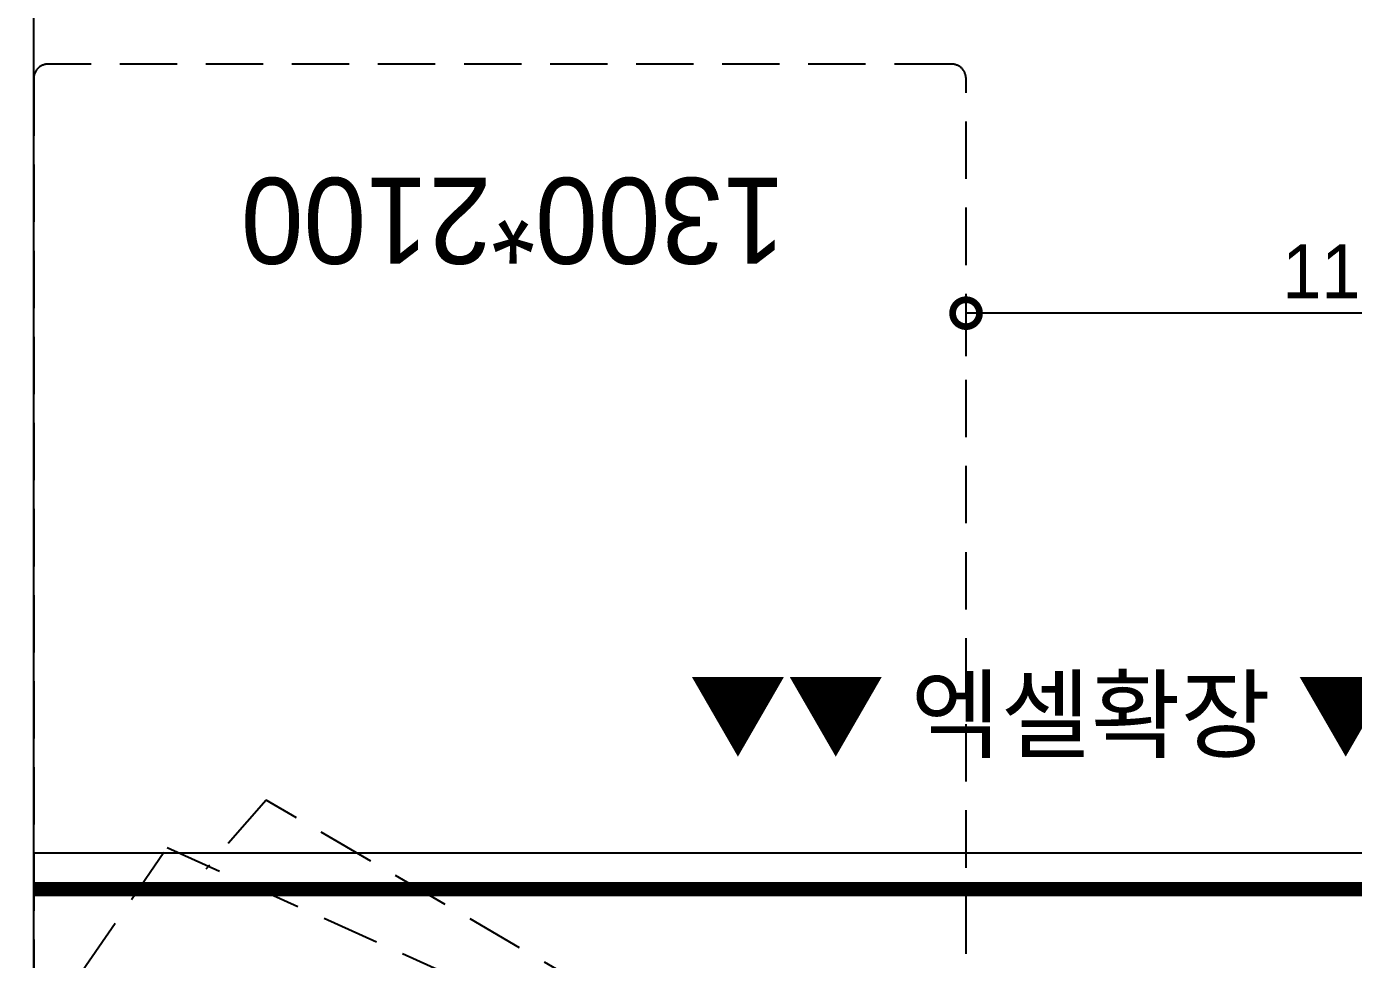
# Model space of a CAD drawing. Header units: inches. Extents: x -63256 to 33689, y -34490 to 100230.
# Drawn here: x -18770 to -16920, y -21080 to -19780 of the extents above; entities that cross this region are included whole.
import ezdxf
from ezdxf.enums import TextEntityAlignment as Align

# ---------------------------------------------------------------- set-up
doc = ezdxf.new("R2010")
doc.units = ezdxf.units.IN
doc.header["$LTSCALE"] = 100
doc.header["$MEASUREMENT"] = 0
doc.linetypes.add('DH-HID2', pattern=[1.2, 0.8, -0.4])
doc.linetypes.add('HID', pattern=[2.5, 1.5, -1])
for name, color, linetype in [('06-LIGHT', 4, 'Continuous'), ('07-DIM WAL', 5, 'Continuous'), ('FU-FURM', 251, 'DH-HID2'), ('도면층2', 2, 'Continuous'), ('설비', 140, 'Continuous')]:
    doc.layers.add(name, color=color, linetype=linetype)
doc.styles.add('스타일1', font='')
doc.styles.add('코레일둥고', font='')
doc.styles.get('스타일1').set_extended_font_data('HYwulM')
doc.styles.get('코레일둥고').set_extended_font_data('Korail Round Gothic Medium')
doc.dimstyles.new('30', dxfattribs={"dimscale": 30, "dimtxt": 2.5, "dimasz": 2.5, "dimexe": 1.25, "dimexo": 2, "dimtad": 1, "dimdec": 0, "dimtxsty": '스타일1', "dimblk": 'DOTSMALL', "dimcen": 2.5, "dimclrd": 1, "dimclre": 1, "dimclrt": 2, "dimadec": 0, "dimazin": 0, "dimtfac": 1, "dimtix": 1, "dimtmove": 0, "dimatfit": 3, "dimldrblk": 'DOTSMALL', "dimfxl": 1.25, "dimarcsym": 0})

# ---------------------------------------------------------------- blocks, each defined once
blk = doc.blocks.new('F-701')
at = {"layer": 'FU-FURM'}
for p, q in [((-650, -506.5), (326, -1074)), ((464, -1008), (-650, -506.5)), ((-650, -506.5), (650, -738)), ((650, -738), (464, -1008)), ((326, -1074), (410, -978))]:
    blk.add_line(p, q, dxfattribs=at)
for points in [[(-630, -2100), (630, -2100, 0.414214), (650, -2080), (650, -20, 0.414214), (630, 0), (-630, 0, 0.414214), (-650, -20), (-650, -2080, 0.414214)], [(-280, -360), (280, -360, 0.414214), (300, -340), (300, -80, 0.414214), (280, -60), (-280, -60, 0.414214), (-300, -80), (-300, -340, 0.414214)]]:
    blk.add_lwpolyline(points, format="xyb", close=True, dxfattribs=at)
at = {"layer": 'FU-FURM', "style": '코레일둥고'}
blk.add_text('1300*2100', height=120, dxfattribs=at).set_placement((-398.4, -1941.7))
blk = doc.blocks.new('_DOTSMALL')
at = {"color": 0, "linetype": 'ByBlock', "const_width": 0.5}
blk.add_lwpolyline([(-0.0625, 0, 1), (0.0625, 0, 1)], format="xyb", close=True, dxfattribs=at)
blk = doc.blocks.new('*D264')
at = {"layer": '07-DIM WAL', "color": 1, "lineweight": -2, "transparency": 16777216}
for p, q in [((-16360.3, -20179.6), (-17460.3, -20179.6)), ((-17460.3, -20239.6), (-17460.3, -20217.1)), ((-16360.3, -20239.6), (-16360.3, -20217.1))]:
    blk.add_line(p, q, dxfattribs=at)
at = {"layer": 'Defpoints', "color": 0, "transparency": 16777216}
for p in [(-17460.3, -20179.6), (-17460.3, -20179.6), (-16360.3, -20179.6)]:
    blk.add_point(p, dxfattribs=at)
at = {"layer": '07-DIM WAL', "color": 1, "lineweight": -2, "transparency": 16777216, "xscale": 75, "yscale": 75, "zscale": 75, "rotation": 180}
blk.add_blockref('_DOTSMALL', (-17460.3, -20179.6), dxfattribs=at)
at = {"layer": '07-DIM WAL', "color": 1, "lineweight": -2, "transparency": 16777216, "xscale": 75, "yscale": 75, "zscale": 75}
blk.add_blockref('_DOTSMALL', (-16360.3, -20179.6), dxfattribs=at)
at = {"layer": '07-DIM WAL', "color": 2, "transparency": 16777216, "insert": (-16910.3, -20121.8), "char_height": 75, "attachment_point": 5, "style": '스타일1'}
blk.add_mtext('1100', dxfattribs=at)
blk = doc.blocks.new('dfdadfs')
at = {"layer": '도면층2'}
blk.add_line((-18760.3, -121982.5), (-18760.3, -117532.5), dxfattribs=at)

msp = doc.modelspace()

# ---------------------------------------------------------------- linework, layer by layer
at = {"layer": '06-LIGHT'}
msp.add_line((-15760.3, -20932.5), (-18760.3, -20932.5), dxfattribs=at)
at = {"layer": '06-LIGHT', "color": 10, "linetype": 'HID', "const_width": 20}
msp.add_lwpolyline([(-15760.3, -20982.5), (-18760.3, -20982.5)], dxfattribs=at)

# ---------------------------------------------------------------- block references
at = {"layer": '07-DIM WAL'}
msp.add_blockref('dfdadfs', (0, 100000), dxfattribs=at)
at = {"layer": 'FU-FURM', "rotation": 180}
msp.add_blockref('F-701', (-18110.3, -21932.5), dxfattribs=at)

# ---------------------------------------------------------------- texts
at = {"layer": '설비', "color": 30, "style": '코레일둥고'}
msp.add_text('▼▼ 엑셀확장 ▼▼', height=100, dxfattribs=at).set_placement((-17846.6, -20688.8), align=Align.TOP_LEFT)

# ---------------------------------------------------------------- dimensions: what is measured, and where the dimension line sits
at = {"layer": '07-DIM WAL'}
dim = msp.add_linear_dim(base=(-17460.3, -20179.6), p1=(-16360.3, -20179.6), p2=(-17460.3, -20179.6), dimstyle='30', dxfattribs=at)
dim.commit()
dim.dimension.update_dxf_attribs({"geometry": '*D264', "text_midpoint": (-16910.3, -20121.8)})

doc.saveas('drawing.dxf')
